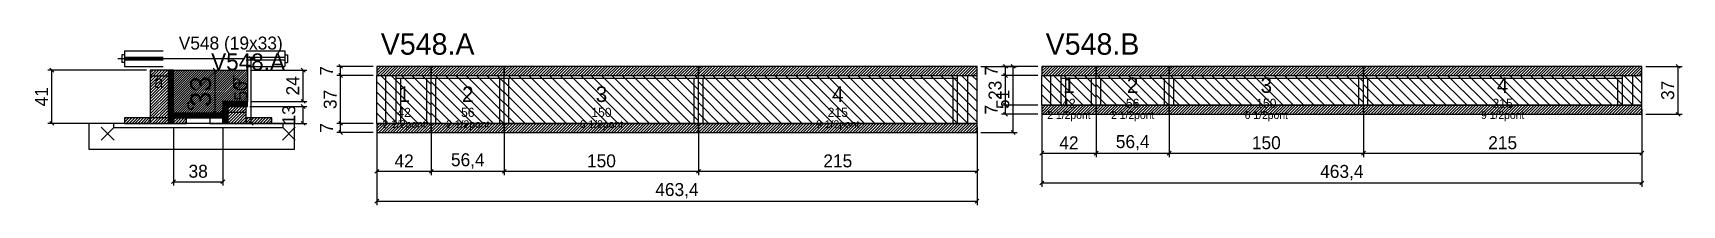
# Model space of a CAD drawing. Extents: x -69 to 1205, y -100 to 33.
import ezdxf
from ezdxf.enums import TextEntityAlignment as Align

# ---------------------------------------------------------------- set-up
doc = ezdxf.new("R2010")
doc.units = 0
for name, color, linetype in [('5', 5, 'Continuous'), ('barrote', 126, 'Continuous'), ('CONCRETO', 251, 'Continuous'), ('COTA', 241, 'Continuous'), ('Cota Seção (2x)', 241, 'Continuous'), ('detalhes', 7, 'Continuous'), ('Hachura', 251, 'Continuous'), ('Madeira', 126, 'Continuous'), ('NOMENCLATURA', 7, 'Continuous'), ('Painéis', 200, 'Continuous'), ('presilha', 224, 'Continuous'), ('Reaproveitamento', 30, 'Continuous'), ('SARR_2.2x7', 40, 'Continuous'), ('SARR_3.5x7', 81, 'Continuous'), ('SCO-___-LAJ', 224, 'Continuous'), ('TENSOR', 224, 'Continuous'), ('texto', 7, 'Continuous'), ('Texto Seção', 7, 'Continuous')]:
    doc.layers.add(name, color=color, linetype=linetype)
doc.dimstyles.new('PAINEL', dxfattribs={"dimtxt": 10, "dimasz": 3, "dimexe": 3, "dimexo": 3, "dimgap": 3, "dimtad": 1, "dimblk": 'OBLIQUE', "dimblk1": 'OBLIQUE', "dimcen": 2.5, "dimclrd": 4, "dimclre": 4, "dimclrt": 240, "dimazin": 3, "dimtfac": 1, "dimtmove": 0, "dimatfit": 3})
doc.dimstyles.new('SECAO2X', dxfattribs={"dimtxt": 16, "dimasz": 3, "dimexe": 3, "dimexo": 3, "dimgap": 3, "dimtad": 1, "dimblk": 'OBLIQUE', "dimblk1": 'OBLIQUE', "dimcen": 2.5, "dimclrd": 4, "dimclre": 4, "dimclrt": 240, "dimazin": 3, "dimtfac": 1, "dimtmove": 0, "dimatfit": 3})

# ---------------------------------------------------------------- blocks, each defined once
blk = doc.blocks.new('_OBLIQUE')
at = {"color": 0, "linetype": 'BYBLOCK'}
blk.add_line((-0.5, -0.5), (0.5, 0.5), dxfattribs=at)

msp = doc.modelspace()

# ---------------------------------------------------------------- hatches: boundary and pattern name
at = {"layer": 'COTA'}
h = msp.add_hatch(dxfattribs=at)
h.set_pattern_fill('ANSI31', scale=0.4)
h.paths.add_polyline_path([(40, -29), (40, 4), (97, 4), (97, -20), (78, -20), (78, -29)])
h = msp.add_hatch(dxfattribs=at)
h.set_pattern_fill('ANSI31', scale=0.5)
h.paths.add_polyline_path([(197, 0), (239, 0), (239, 7), (197, 7)])
h = msp.add_hatch(dxfattribs=at)
h.set_pattern_fill('ANSI31', scale=0.5)
h.paths.add_polyline_path([(239, 0), (295.4, 0), (295.4, 7), (239, 7)])
h = msp.add_hatch(dxfattribs=at)
h.set_pattern_fill('ANSI31', scale=0.5)
h.paths.add_polyline_path([(295.4, 0), (445.4, 0), (445.4, 7), (295.4, 7)])
h = msp.add_hatch(dxfattribs=at)
h.set_pattern_fill('ANSI31', scale=0.5)
h.paths.add_polyline_path([(445.4, 0), (660.4, 0), (660.4, 7), (445.4, 7)])
h = msp.add_hatch(dxfattribs=at)
h.set_pattern_fill('ANSI31', scale=0.5)
h.paths.add_polyline_path([(710.4, 0), (752.4, 0), (752.4, 7), (710.4, 7)])
h = msp.add_hatch(dxfattribs=at)
h.set_pattern_fill('ANSI31', scale=0.5)
h.paths.add_polyline_path([(752.4, 0), (808.8, 0), (808.8, 7), (752.4, 7)])
h = msp.add_hatch(dxfattribs=at)
h.set_pattern_fill('ANSI31', scale=0.5)
h.paths.add_polyline_path([(808.8, 0), (958.8, 0), (958.8, 7), (808.8, 7)])
h = msp.add_hatch(dxfattribs=at)
h.set_pattern_fill('ANSI31', scale=0.5)
h.paths.add_polyline_path([(958.8, 0), (1173.8, 0), (1173.8, 7), (958.8, 7)])
h = msp.add_hatch(dxfattribs=at)
h.set_pattern_fill('ANSI31', scale=0.5)
h.paths.add_polyline_path([(710.4, -30), (752.4, -30), (752.4, -23), (710.4, -23)])
h = msp.add_hatch(dxfattribs=at)
h.set_pattern_fill('ANSI31', scale=0.5)
h.paths.add_polyline_path([(752.4, -30), (808.8, -30), (808.8, -23), (752.4, -23)])
h = msp.add_hatch(dxfattribs=at)
h.set_pattern_fill('ANSI31', scale=0.5)
h.paths.add_polyline_path([(808.8, -30), (958.8, -30), (958.8, -23), (808.8, -23)])
h = msp.add_hatch(dxfattribs=at)
h.set_pattern_fill('ANSI31', scale=0.5)
h.paths.add_polyline_path([(958.8, -30), (1173.8, -30), (1173.8, -23), (958.8, -23)])
h = msp.add_hatch(dxfattribs=at)
h.set_pattern_fill('ANSI31', scale=0.5)
h.paths.add_polyline_path([(197, -44), (239, -44), (239, -37), (197, -37)])
h = msp.add_hatch(dxfattribs=at)
h.set_pattern_fill('ANSI31', scale=0.5)
h.paths.add_polyline_path([(239, -44), (295.4, -44), (295.4, -37), (239, -37)])
h = msp.add_hatch(dxfattribs=at)
h.set_pattern_fill('ANSI31', scale=0.5)
h.paths.add_polyline_path([(295.4, -44), (445.4, -44), (445.4, -37), (295.4, -37)])
h = msp.add_hatch(dxfattribs=at)
h.set_pattern_fill('ANSI31', scale=0.5)
h.paths.add_polyline_path([(445.4, -44), (660.4, -44), (660.4, -37), (445.4, -37)])
at = {"layer": 'Hachura'}
h = msp.add_hatch(dxfattribs=at)
h.set_pattern_fill('ANSI31', scale=0.5)
h.paths.add_polyline_path([(22, -37), (36, -37), (36, 4), (22, 4)])
h = msp.add_hatch(dxfattribs=at)
h.set_pattern_fill('ANSI31', scale=0.5)
h.paths.add_polyline_path([(22, -0.4), (36, -0.4), (36, 4), (22, 4)])
h = msp.add_hatch(dxfattribs=at)
h.set_pattern_fill('SOLID')
h.paths.add_polyline_path([(36, -37), (40, -37), (40, 4), (36, 4)])
h = msp.add_hatch(dxfattribs=at)
h.set_pattern_fill('SOLID')
h.paths.add_polyline_path([(78, -24), (97, -24), (97, -20), (78, -20)])
h = msp.add_hatch(dxfattribs=at)
h.set_pattern_fill('SOLID')
h.paths.add_polyline_path([(78, -37), (82, -37), (82, -24), (78, -24)])
h = msp.add_hatch(dxfattribs=at)
h.set_pattern_fill('ANSI31', scale=0.5)
h.paths.add_polyline_path([(82, -37), (96, -37), (96, -24), (82, -24)])
h = msp.add_hatch(dxfattribs=at)
h.set_pattern_fill('ANSI31', scale=0.5)
h.paths.add_polyline_path([(82, -28.4), (96, -28.4), (96, -24), (82, -24)])
h = msp.add_hatch(dxfattribs=at)
h.set_pattern_fill('ANSI31', scale=0.5)
h.paths.add_polyline_path([(2, -37), (22, -37), (22, -32.6), (2, -32.6)])
h = msp.add_hatch(dxfattribs=at)
h.set_pattern_fill('SOLID')
h.paths.add_polyline_path([(40, -32.6), (78, -32.6), (78, -29), (40, -29)])
h = msp.add_hatch(dxfattribs=at)
h.set_pattern_fill('ANSI31', scale=0.5)
h.paths.add_polyline_path([(40, -37), (50, -37), (50, -32.6), (40, -32.6)])
h = msp.add_hatch(dxfattribs=at)
h.set_pattern_fill('ANSI31', scale=0.5)
h.paths.add_polyline_path([(96, -37), (116, -37), (116, -32.6), (96, -32.6)])

# ---------------------------------------------------------------- linework, layer by layer
for p, q in [((0, 16), (0, 10)), ((2, 16), (0, 16)), ((2, 19), (32, 19)), ((2, 19), (2, 7)), ((2, 14), (32, 14)), ((96, 19), (126, 19)), ((96, 14), (126, 14)), ((126, 19), (126, 7)), ((126, 16), (128, 16)), ((128, 16), (128, 10)), ((2, 10), (0, 10)), ((2, 12), (32, 12)), ((2, 7), (32, 7)), ((96, 12), (126, 12)), ((96, 7), (126, 7)), ((126, 10), (128, 10))]:
    msp.add_line(p, q)
at = {"layer": 'barrote'}
msp.add_lwpolyline([(-25.5, -57), (133.5, -57), (133.5, -37), (-25.5, -37)], close=True, dxfattribs=at)
at = {"layer": 'CONCRETO'}
msp.add_lwpolyline([(40, -29), (40, 4), (97, 4), (97, -20), (78, -20), (78, -29)], close=True, dxfattribs=at)
at = {"layer": 'Madeira'}
for points in [[(22, -37), (36, -37), (36, 4), (22, 4)], [(22, -0.4), (36, -0.4), (36, 4), (22, 4)], [(82, -37), (96, -37), (96, -24), (82, -24)], [(82, -28.4), (96, -28.4), (96, -24), (82, -24)], [(2, -37), (22, -37), (22, -32.6), (2, -32.6)], [(22, -37), (36, -37), (36, -32.6), (22, -32.6)], [(40, -37), (50, -37), (50, -32.6), (40, -32.6)], [(68, -37), (78, -37), (78, -32.6), (68, -32.6)], [(96, -37), (116, -37), (116, -32.6), (96, -32.6)]]:
    msp.add_lwpolyline(points, close=True, dxfattribs=at)
at = {"layer": 'Painéis'}
for p, q in [((197, 0), (239, 0)), ((197, -37), (197, 0)), ((239, -37), (239, 0)), ((239, -37), (239, 0)), ((239, 0), (295.4, 0)), ((239, -37), (239, 0)), ((295.4, -37), (295.4, 0)), ((295.4, -37), (295.4, 0)), ((295.4, 0), (445.4, 0)), ((295.4, -37), (295.4, 0)), ((445.4, -37), (445.4, 0)), ((445.4, -37), (445.4, 0)), ((445.4, 0), (660.4, 0)), ((445.4, -37), (445.4, 0)), ((660.4, -37), (660.4, 0)), ((710.4, 0), (752.4, 0)), ((710.4, -23), (710.4, 0)), ((752.4, -23), (752.4, 0)), ((752.4, -23), (752.4, 0)), ((752.4, 0), (808.8, 0)), ((752.4, -23), (752.4, 0)), ((808.8, -23), (808.8, 0)), ((808.8, -23), (808.8, 0)), ((808.8, 0), (958.8, 0)), ((808.8, -23), (808.8, 0)), ((958.8, -23), (958.8, 0)), ((958.8, -23), (958.8, 0)), ((958.8, 0), (1173.8, 0)), ((958.8, -23), (958.8, 0)), ((1173.8, -23), (1173.8, 0)), ((710.4, -23), (752.4, -23)), ((752.4, -23), (808.8, -23)), ((808.8, -23), (958.8, -23)), ((958.8, -23), (1173.8, -23)), ((197, -37), (239, -37)), ((239, -37), (295.4, -37)), ((295.4, -37), (445.4, -37)), ((445.4, -37), (660.4, -37))]:
    msp.add_line(p, q, dxfattribs=at)
for points in [[(36, -37), (40, -37), (40, 4), (36, 4)], [(78, -24), (97, -24), (97, -20), (78, -20)], [(78, -37), (82, -37), (82, -24), (78, -24)], [(40, -32.6), (78, -32.6), (78, -29), (40, -29)]]:
    msp.add_lwpolyline(points, close=True, dxfattribs=at)
at = {"layer": 'presilha'}
for p, q in [((-16, -50), (-6, -40)), ((-16, -40), (-6, -50)), ((124, -50), (134, -40)), ((124, -40), (134, -50))]:
    msp.add_line(p, q, dxfattribs=at)
at = {"layer": 'Reaproveitamento', "color": 30}
for p, q in [((237, -37), (200, 0)), ((239, -31), (208, 0)), ((239, -23), (216, 0)), ((239, -15), (224, 0)), ((239, -7), (232, 0)), ((279, -37), (242, 0)), ((287, -37), (250, 0)), ((295, -37), (258, 0)), ((295.4, -29.4), (266, 0)), ((295.4, -21.4), (274, 0)), ((295.4, -13.4), (282, 0)), ((295.4, -5.4), (290, 0)), ((335.4, -37), (298.4, 0)), ((343.4, -37), (306.4, 0)), ((351.4, -37), (314.4, 0)), ((359.4, -37), (322.4, 0)), ((367.4, -37), (330.4, 0)), ((375.4, -37), (338.4, 0)), ((383.4, -37), (346.4, 0)), ((391.4, -37), (354.4, 0)), ((399.4, -37), (362.4, 0)), ((407.4, -37), (370.4, 0)), ((415.4, -37), (378.4, 0)), ((423.4, -37), (386.4, 0)), ((431.4, -37), (394.4, 0)), ((439.4, -37), (402.4, 0)), ((445.4, -35), (410.4, 0)), ((445.4, -27), (418.4, 0)), ((445.4, -19), (426.4, 0)), ((445.4, -11), (434.4, 0)), ((445.4, -3), (442.4, 0)), ((485.4, -37), (448.4, 0)), ((493.4, -37), (456.4, 0)), ((501.4, -37), (464.4, 0)), ((509.4, -37), (472.4, 0)), ((517.4, -37), (480.4, 0)), ((525.4, -37), (488.4, 0)), ((533.4, -37), (496.4, 0)), ((541.4, -37), (504.4, 0)), ((549.4, -37), (512.4, 0)), ((557.4, -37), (520.4, 0)), ((565.4, -37), (528.4, 0)), ((573.4, -37), (536.4, 0)), ((581.4, -37), (544.4, 0)), ((589.4, -37), (552.4, 0)), ((597.4, -37), (560.4, 0)), ((605.4, -37), (568.4, 0)), ((613.4, -37), (576.4, 0)), ((621.4, -37), (584.4, 0)), ((629.4, -37), (592.4, 0)), ((637.4, -37), (600.4, 0)), ((645.4, -37), (608.4, 0)), ((653.4, -37), (616.4, 0)), ((660.4, -36), (624.4, 0)), ((660.4, -28), (632.4, 0)), ((660.4, -20), (640.4, 0)), ((660.4, -12), (648.4, 0)), ((660.4, -4), (656.4, 0)), ((734.4, -23), (711.4, 0)), ((742.4, -23), (719.4, 0)), ((750.4, -23), (727.4, 0)), ((752.4, -17), (735.4, 0)), ((752.4, -9), (743.4, 0)), ((752.4, -1), (751.4, 0)), ((776.4, -23), (753.4, 0)), ((784.4, -23), (761.4, 0)), ((792.4, -23), (769.4, 0)), ((800.4, -23), (777.4, 0)), ((808.4, -23), (785.4, 0)), ((808.8, -15.4), (793.4, 0)), ((808.8, -7.4), (801.4, 0)), ((832.8, -23), (809.8, 0)), ((840.8, -23), (817.8, 0)), ((848.8, -23), (825.8, 0)), ((856.8, -23), (833.8, 0)), ((864.8, -23), (841.8, 0)), ((872.8, -23), (849.8, 0)), ((880.8, -23), (857.8, 0)), ((888.8, -23), (865.8, 0)), ((896.8, -23), (873.8, 0)), ((904.8, -23), (881.8, 0)), ((912.8, -23), (889.8, 0)), ((920.8, -23), (897.8, 0)), ((928.8, -23), (905.8, 0)), ((936.8, -23), (913.8, 0)), ((944.8, -23), (921.8, 0)), ((952.8, -23), (929.8, 0)), ((958.8, -21), (937.8, 0)), ((958.8, -13), (945.8, 0)), ((958.8, -5), (953.8, 0)), ((982.8, -23), (959.8, 0)), ((990.8, -23), (967.8, 0)), ((998.8, -23), (975.8, 0)), ((1006.8, -23), (983.8, 0)), ((1014.8, -23), (991.8, 0)), ((1022.8, -23), (999.8, 0)), ((1030.8, -23), (1007.8, 0)), ((1038.8, -23), (1015.8, 0)), ((1046.8, -23), (1023.8, 0)), ((1054.8, -23), (1031.8, 0)), ((1062.8, -23), (1039.8, 0)), ((1070.8, -23), (1047.8, 0)), ((1078.8, -23), (1055.8, 0)), ((1086.8, -23), (1063.8, 0)), ((1094.8, -23), (1071.8, 0)), ((1102.8, -23), (1079.8, 0)), ((1110.8, -23), (1087.8, 0)), ((1118.8, -23), (1095.8, 0)), ((1126.8, -23), (1103.8, 0)), ((1134.8, -23), (1111.8, 0)), ((1142.8, -23), (1119.8, 0)), ((1150.8, -23), (1127.8, 0)), ((1158.8, -23), (1135.8, 0)), ((1166.8, -23), (1143.8, 0)), ((1173.8, -22), (1151.8, 0)), ((1173.8, -14), (1159.8, 0)), ((1173.8, -6), (1167.8, 0)), ((229, -37), (197, -5)), ((271, -37), (239, -5)), ((327.4, -37), (295.4, -5)), ((477.4, -37), (445.4, -5)), ((726.4, -23), (710.4, -7)), ((768.4, -23), (752.4, -7)), ((824.8, -23), (808.8, -7)), ((974.8, -23), (958.8, -7)), ((221, -37), (197, -13)), ((213, -37), (197, -21)), ((263, -37), (239, -13)), ((255, -37), (239, -21)), ((319.4, -37), (295.4, -13)), ((311.4, -37), (295.4, -21)), ((469.4, -37), (445.4, -13)), ((461.4, -37), (445.4, -21)), ((718.4, -23), (710.4, -15)), ((710.4, -23), (710.4, -23)), ((760.4, -23), (752.4, -15)), ((752.4, -23), (752.4, -23)), ((816.8, -23), (808.8, -15)), ((808.8, -23), (808.8, -23)), ((966.8, -23), (958.8, -15)), ((958.8, -23), (958.8, -23)), ((205, -37), (197, -29)), ((197, -37), (197, -37)), ((247, -37), (239, -29)), ((239, -37), (239, -37)), ((303.4, -37), (295.4, -29)), ((295.4, -37), (295.4, -37)), ((453.4, -37), (445.4, -29)), ((445.4, -37), (445.4, -37))]:
    msp.add_line(p, q, dxfattribs=at)
at = {"layer": 'SARR_2.2x7'}
for p, q in [((204, -37), (204, 0)), ((653.4, -37), (653.4, 0)), ((717.4, -23), (717.4, 0)), ((1166.8, -23), (1166.8, 0)), ((212, -2.2), (239, -2.2)), ((239, -2.2), (295.4, -2.2)), ((295.4, -2.2), (445.4, -2.2)), ((445.4, -2.2), (645.4, -2.2)), ((725.4, -2.2), (752.4, -2.2)), ((752.4, -2.2), (808.8, -2.2)), ((808.8, -2.2), (958.8, -2.2)), ((958.8, -2.2), (1158.8, -2.2))]:
    msp.add_line(p, q, dxfattribs=at)
at = {"layer": 'SARR_3.5x7'}
for p, q in [((212, -37), (212, 0)), ((239, -37), (239, 0)), ((239, -37), (239, 0)), ((295.4, -37), (295.4, 0)), ((295.4, -37), (295.4, 0)), ((445.4, -37), (445.4, 0)), ((445.4, -37), (445.4, 0)), ((645.4, -37), (645.4, 0)), ((725.4, -23), (725.4, 0)), ((752.4, -23), (752.4, 0)), ((752.4, -23), (752.4, 0)), ((808.8, -23), (808.8, 0)), ((808.8, -23), (808.8, 0)), ((958.8, -23), (958.8, 0)), ((958.8, -23), (958.8, 0)), ((1158.8, -23), (1158.8, 0)), ((215.5, -37), (215.5, -2.2)), ((235.5, -37), (235.5, -2.2)), ((242.5, -37), (242.5, -2.2)), ((291.9, -37), (291.9, -2.2)), ((298.9, -37), (298.9, -2.2)), ((441.9, -37), (441.9, -2.2)), ((448.9, -37), (448.9, -2.2)), ((641.9, -37), (641.9, -2.2)), ((728.9, -23), (728.9, -2.2)), ((748.9, -23), (748.9, -2.2)), ((755.9, -23), (755.9, -2.2)), ((805.3, -23), (805.3, -2.2)), ((812.3, -23), (812.3, -2.2)), ((955.3, -23), (955.3, -2.2)), ((962.3, -23), (962.3, -2.2)), ((1155.3, -23), (1155.3, -2.2)), ((725.4, -23), (728.9, -23)), ((748.9, -23), (752.4, -23)), ((752.4, -23), (755.9, -23)), ((805.3, -23), (808.8, -23)), ((808.8, -23), (812.3, -23)), ((955.3, -23), (958.8, -23)), ((958.8, -23), (962.3, -23)), ((1155.3, -23), (1158.8, -23)), ((212, -37), (215.5, -37)), ((235.5, -37), (239, -37)), ((239, -37), (242.5, -37)), ((291.9, -37), (295.4, -37)), ((295.4, -37), (298.9, -37)), ((441.9, -37), (445.4, -37)), ((445.4, -37), (448.9, -37)), ((641.9, -37), (645.4, -37))]:
    msp.add_line(p, q, dxfattribs=at)
at = {"layer": 'SCO-___-LAJ'}
for points in [[(197, 0), (239, 0), (239, 7), (197, 7)], [(239, 0), (295.4, 0), (295.4, 7), (239, 7)], [(295.4, 0), (445.4, 0), (445.4, 7), (295.4, 7)], [(445.4, 0), (660.4, 0), (660.4, 7), (445.4, 7)], [(710.4, 0), (752.4, 0), (752.4, 7), (710.4, 7)], [(752.4, 0), (808.8, 0), (808.8, 7), (752.4, 7)], [(808.8, 0), (958.8, 0), (958.8, 7), (808.8, 7)], [(958.8, 0), (1173.8, 0), (1173.8, 7), (958.8, 7)], [(710.4, -30), (752.4, -30), (752.4, -23), (710.4, -23)], [(752.4, -30), (808.8, -30), (808.8, -23), (752.4, -23)], [(808.8, -30), (958.8, -30), (958.8, -23), (808.8, -23)], [(958.8, -30), (1173.8, -30), (1173.8, -23), (958.8, -23)], [(-6.5, -40.2), (124.5, -40.2), (124.5, -37), (-6.5, -37)], [(197, -44), (239, -44), (239, -37), (197, -37)], [(239, -44), (295.4, -44), (295.4, -37), (239, -37)], [(295.4, -44), (445.4, -44), (445.4, -37), (295.4, -37)], [(445.4, -44), (660.4, -44), (660.4, -37), (445.4, -37)]]:
    msp.add_lwpolyline(points, close=True, dxfattribs=at)
at = {"layer": 'TENSOR'}
msp.add_line((-3, 13), (95, 13), dxfattribs=at)

# ---------------------------------------------------------------- texts
at = {"layer": '5'}
for s, height, p in [('1', 12, (218, -14.5)), ('2', 12, (267.2, -14.5)), ('3', 12, (370.4, -14.5)), ('4', 12, (552.9, -14.5)), ('1', 12, (731.4, -7.5)), ('2', 12, (780.6, -7.5)), ('3', 12, (883.8, -7.5)), ('4', 12, (1066.3, -7.5)), ('42', 7, (218, -28.5)), ('56', 7, (267.2, -28.5)), ('150', 7, (370.4, -28.5)), ('215', 7, (552.9, -28.5)), ('42', 7, (731.4, -21.5)), ('56', 7, (780.6, -21.5)), ('150', 7, (883.8, -21.5)), ('215', 7, (1066.3, -21.5))]:
    msp.add_text(s, height=height, dxfattribs=at).set_placement(p, align=Align.MIDDLE_CENTER)
at = {"layer": 'detalhes'}
for s, p in [('b', (85, -9.7)), ('a', (25, -9.7)), ('c', (50, -26.5))]:
    msp.add_text(s, height=9.6, dxfattribs=at).set_placement(p)
at = {"layer": 'NOMENCLATURA'}
for s, p in [('V548.A', (200, 16)), ('V548.B', (713.4, 16))]:
    msp.add_text(s, height=16.5, dxfattribs=at).set_placement(p)
at = {"layer": 'texto', "char_height": 6, "attachment_point": 5}
for s, insert in [('2 1/2pont', (218, -38.5)), ('2 1/2pont', (267.2, -38.5)), ('6 1/2pont', (370.4, -38.5)), ('9 1/2pont', (552.9, -38.5)), ('2 1/2pont', (731.4, -31.5)), ('2 1/2pont', (780.6, -31.5)), ('6 1/2pont', (883.8, -31.5)), ('9 1/2pont', (1066.3, -31.5))]:
    msp.add_mtext(s, dxfattribs=dict(at, insert=insert))
at = {"layer": 'Texto Seção'}
for s, height, p in [('V548 (19x33)', 10, (44, 20)), ('V548.A', 13, (69, 4))]:
    msp.add_text(s, height=height, dxfattribs=at).set_placement(p)

# ---------------------------------------------------------------- dimensions: what is measured, and where the dimension line sits
at = {"layer": 'COTA'}
for base, p1, p2 in [((100, -37), (96, -37), (96, 13)), ((-54, -37), (2, -37), (22, 4)), ((140, -20), (97, -20), (97, 4)), ((169, 0), (197, 0), (197, 7)), ((169, -37), (197, -37), (197, 0)), ((688.4, -44), (660.4, -44), (660.4, 7)), ((682.4, 0), (710.4, 0), (710.4, 7)), ((682.4, -23), (710.4, -23), (710.4, 0)), ((1201.8, -30), (1173.8, -30), (1173.8, 7)), ((140, -37), (96, -37), (96, -24)), ((682.4, -30), (710.4, -30), (710.4, -23)), ((169, -44), (197, -44), (197, -37))]:
    msp.add_linear_dim(base=base, p1=p1, p2=p2, angle=90, dimstyle='PAINEL', dxfattribs=at).render()
for base, p1, p2 in [((710.4, -60), (710.4, -23), (752.4, -23)), ((710.4, -83), (710.4, -23), (1173.8, -23)), ((752.4, -60), (752.4, -23), (808.8, -23)), ((808.8, -60), (808.8, -23), (958.8, -23)), ((958.8, -60), (958.8, -23), (1173.8, -23)), ((40, -82), (40, -37), (78, -37)), ((197, -74), (197, -37), (239, -37)), ((197, -97), (197, -37), (660.4, -37)), ((239, -74), (239, -37), (295.4, -37)), ((295.4, -74), (295.4, -37), (445.4, -37)), ((445.4, -74), (445.4, -37), (660.4, -37))]:
    msp.add_linear_dim(base=base, p1=p1, p2=p2, dimstyle='PAINEL', dxfattribs=at).render()
at = {"layer": 'Cota Seção (2x)'}
msp.add_linear_dim(base=(72, -29), p1=(40, -29), p2=(40, 4), angle=90, dimstyle='SECAO2X', dxfattribs=at).render()

doc.saveas('drawing.dxf')
